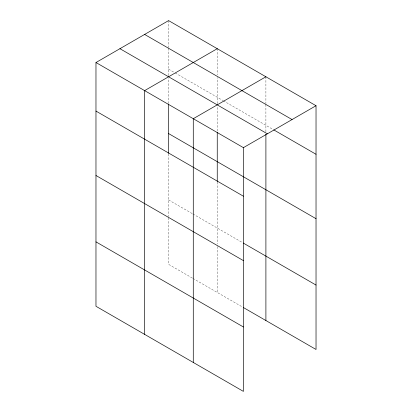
<?xml version="1.0" encoding="UTF-8"?>
<svg xmlns="http://www.w3.org/2000/svg" width="412" height="412" viewBox="0 0 412 412"><rect width="100%" height="100%" fill="white"/><g stroke="black" fill="none" stroke-linecap="round" stroke-linejoin="round"><path stroke-width="0.31" stroke-dasharray="2.06 1.54" d="M168.59 103.597L168.59 78.089M168.59 75.535L168.59 48.075M217.248 131.052L217.248 106.178M217.248 103.628L217.248 77.441M265.9 131.716L265.9 104.257M168.59 69.159L174.673 72.672M175.229 72.991L222.774 100.44M223.33 100.76L273.141 129.517M168.59 199.938L192.368 213.663M192.919 213.983L242.678 242.709M192.368 278.079L168.59 264.349L168.59 217.16M192.919 278.399L242.678 307.125M265.9 76.781L265.9 103.613M217.248 48.688L217.248 74.886M217.248 182.083L217.248 243.971M217.248 246.525L217.248 292.443M168.59 20.6L168.59 47.437M168.59 153.99L168.59 216.521"/><path stroke-width="0.62" d="M168.59 153.357L168.59 104.236M217.248 132.324L217.248 181.445M243.41 260.621L243.41 147.65L95.97 62.526L95.97 306.281L243.41 391.4L243.41 260.621L95.97 175.497M265.9 134.266L265.9 320.531M243.229 307.445L316.03 349.474L316.03 105.719L168.59 20.6L95.97 62.526M217.248 48.688L144.627 90.614L144.627 334.369M265.9 76.781L193.28 118.707L193.28 362.457M243.41 147.65L316.03 105.719M144.627 34.438L292.062 119.557M273.697 129.842L316.03 154.279M119.938 48.693L267.373 133.812M168.59 133.57L316.03 218.695M95.97 111.085L243.41 196.205M243.229 243.029L316.03 285.058M95.97 241.865L243.41 326.984"/></g></svg>
